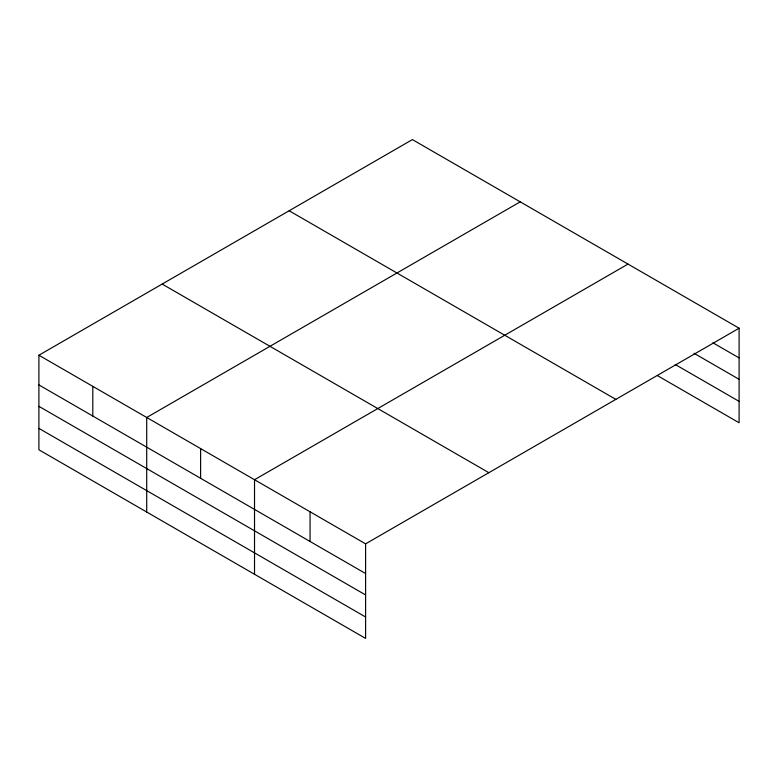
<?xml version="1.0" encoding="UTF-8"?>
<svg xmlns="http://www.w3.org/2000/svg" width="778" height="778" viewBox="0 0 778 778"><rect width="100%" height="100%" fill="white"/><g stroke="black" fill="none" stroke-linecap="round" stroke-linejoin="round"><path stroke-width="1.17" d="M739.1 328.219L412.398 139.593L38.9 355.235L38.9 449.781L365.602 638.407L365.602 543.851L739.1 328.219L739.1 422.765L657.361 375.579M520.21 201.842L146.711 417.475L146.711 512.031M628.021 264.082L254.523 479.725L254.523 574.271M712.901 342.787L739.1 357.909M694.044 353.3L739.1 379.314M675.178 364.464L739.1 401.37M289.144 210.76L615.845 399.377M162.155 284.067L488.856 472.693M38.9 355.235L365.602 543.851M38.9 384.925L365.602 573.542M38.9 406.33L365.602 594.946M38.9 428.377L365.602 617.003M310.062 511.788L310.062 541.478M200.617 448.595L200.617 478.295M92.806 386.355L92.806 416.045"/></g></svg>
